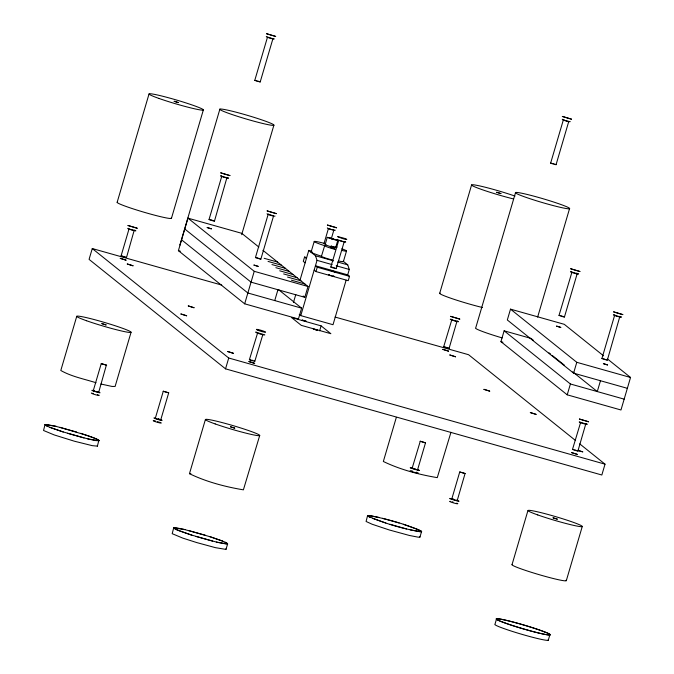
<?xml version="1.0" encoding="UTF-8"?>
<svg xmlns="http://www.w3.org/2000/svg" width="674" height="674" viewBox="0 0 674 674"><rect width="100%" height="100%" fill="white"/><g stroke="black" fill="none" stroke-linecap="round" stroke-linejoin="round"><path stroke-width="1.01" d="M221.746 285.077L92.271 248.546L89.078 259.38L225.537 368.847L601.84 475.01L605.025 464.167L579.699 443.854M96.02 382.739C84.258 379.007 71.52 376.606 60.803 370.481L76.752 316.3M80.745 433.298L94.192 437.982L98.893 440.232L97.385 446.146L92.186 445.64L74.317 441.192L54.173 434.915L43.54 430.484L45.048 424.569L56.338 426.415M117.15 202.326L149.038 93.956M134.21 230.222L126.518 257.476L125.693 257.392L121.084 255.901L129.063 228.815L130.512 229.404M93.256 390.743L101.235 363.657L106.382 365.064L98.69 392.319L93.256 390.743L94.52 390.937M100.889 384.012L112.002 386.438L115.119 386.438L131.068 332.257M171.466 218.283L203.354 109.913M219.909 109.062L180.042 244.519A28.308 1.929 16.4 0 0 180.135 245.066M278.707 289.778L301.615 308.153L298.43 318.987L244.67 303.822L178.391 250.661L187.962 218.149L241.722 233.314L258.841 247.046M226.944 177.591L214.467 221.097L212.689 220.777L209.041 219.522L221.797 176.175M163.277 391.265L155.298 418.352L157.834 419.287L160.724 419.927L168.702 392.832L163.277 391.265L168.702 392.832M272.962 38.587L260.206 81.933L256.752 81.124L254.78 80.358L267.536 37.011L267.991 37.028M241.663 234.695L273.855 125.322A28.308 1.929 16.4 0 0 236.161 112.213A28.308 1.929 16.4 0 0 230.634 114.041A28.308 1.929 16.4 0 0 273.855 125.322M259.726 435.463L243.39 489.846C225.006 486.754 206.193 481.784 189.461 473.687L205.41 419.506M225.032 542.098L227.643 543.985L225.933 549.403L215.486 547.667L196.597 542.536L182.831 538.122L172.199 533.69L173.715 527.776L184.996 529.621M268.193 214.222L273.585 215.832L260.863 259.145L260.408 259.128L255.438 257.569L268.193 214.222L268.648 214.239M225.537 368.847L228.722 358.012L92.271 248.546M244.67 303.822L254.241 271.319L187.962 218.149M274.739 300.57L277.932 289.736M306.569 257.611L304.555 257.047L303.283 261.377L305.111 262.852M293.468 302.424L295.793 294.513M299.871 280.662L308.785 250.391L311.801 251.242M311.085 252.068L314.202 241.503M184.769 228.983L251.048 282.153L304.808 297.318L308.001 286.484L262.911 250.315M346.124 280.19L333.015 324.716L300.764 315.617L317.033 260.349L315.483 255.766L308.785 250.391M324.042 243.415L328.474 228.368L329.055 228.654M315.988 271.571L317.269 267.241L315.432 265.767L347.691 274.866L349.52 276.34L348.247 280.67L315.988 271.571L314.16 270.106M332.408 260.08A8.492 0.581 16.4 0 1 321.447 256.331L324.641 245.69L322.838 245.1A16.842 1.146 16.4 0 1 314.261 241.427A16.842 1.146 16.4 0 1 325.567 243.702M331.119 246.861L325.112 244.772L327.252 237.349L337.75 240.407L335.618 247.83L333.638 247.518M331.246 238.967L333.9 229.944M319.661 330.808L321.11 325.879L291.539 317.538L301.286 325.357L330.858 333.697L321.11 325.879M343.403 261.563L346.512 250.998M347.691 274.866L349.284 269.448L347.742 264.865L343.268 261.276M450.957 432.287L437.274 477.639C418.891 474.547 400.078 469.567 383.346 461.479L396.346 417.332M421.52 531.719L419.927 537.136L418.31 537.195L409.371 535.459L389.311 529.975L372.149 524.246L366.083 521.474L367.6 515.559M439.692 293.325L471.589 184.954M456.997 321.178L449.103 348.332L446.213 347.7L443.677 346.765L451.841 319.644M416.979 469.449L419.439 470.46L412.117 468.337L420.281 441.217L425.513 442.818L417.543 469.904L415.765 469.584M515.576 192.469L475.709 327.926A28.308 1.929 16.4 0 0 502.147 337.91M451.765 499.055L459.735 471.969L465.085 473.477L457.191 500.63L451.765 499.055L452.22 499.072M567.053 121.017L568.789 121.371L556.067 164.683L551.618 163.546L550.641 163.108L563.397 119.761L563.852 119.778M607.628 359.099L630.544 377.474L620.973 409.986L567.213 394.821L500.934 341.659L504.127 330.816L531.002 338.399L533.463 340.37M603.542 355.813L564.264 324.312L510.504 309.147L507.32 319.982L573.599 373.152L627.351 388.317M537.625 317.109L569.522 208.738A28.308 1.929 16.4 0 0 531.828 195.62A28.308 1.929 16.4 0 0 526.301 197.457A28.308 1.929 16.4 0 0 569.522 208.738M576.615 273.374L577.197 273.661L564.441 317.007L562.116 316.527L559.016 315.432L571.965 272.06M512.013 564.686L527.953 510.504M496.578 618.816L494.986 624.234A27.954 1.904 16.4 0 0 521.979 634.352A27.954 1.904 16.4 0 0 548.173 639.752M567.213 394.821L570.406 383.986L504.127 330.816M573.599 373.152L576.784 362.309L510.504 309.147M585.31 423.634L585.807 423.853L577.913 451.016L575.596 450.535L572.487 449.44L580.651 422.32M619.819 316.595L607.341 360.11L604.452 359.469L601.916 358.534L614.671 315.188L615.126 315.196M600.475 380.734L597.282 391.569L572.74 371.88M548.265 640.3L549.858 634.883M566.32 580.643L582.269 526.461M344.254 241.595L336.216 268.64L333.318 268.033L330.791 267.056L338.828 240.02M262.919 334.304L254.823 361.272L251.343 360.539L249.397 359.68L257.704 332.644M249.397 359.68L251.191 359.924M330.791 267.056L331.254 267.047M254.78 80.358L255.235 80.375M134.455 230.415L131.034 229.573M121.084 255.901L122.862 256.23M227.222 177.751L223.776 176.942M209.041 219.522L210.81 219.85M106.66 365.224L101.235 363.657M255.438 257.569L256.255 257.662M324.641 245.69L324.556 245.766A8.492 0.581 16.4 0 0 335.517 249.515M550.641 163.108L551.458 163.201M457.073 321.245L456.256 321.153M443.677 346.765L445.994 347.236M577.197 273.661L571.771 272.085M559.016 315.432L559.833 315.516M425.479 442.852L420.087 441.243M412.117 468.337L413.381 468.531M620.063 316.788L616.12 315.777M601.916 358.534L602.733 358.619M465.127 473.569L459.735 471.969M457.157 500.664L456.61 500.344M585.891 423.921L580.466 422.345M572.487 449.44L573.751 449.634M45.251 424.468L45.133 425.067L47.66 426.398M189.461 473.687L190.902 473.493M227.441 544.028L227.551 543.438L221.999 540.851L209.403 536.504M367.793 515.467L367.684 516.057L370.203 517.396M421.326 531.82L421.713 531.618L420.5 530.64L416.743 528.98L403.288 524.296M262.877 334.355L257.502 332.712M337.261 239.388C336.52 240.171 348.466 243.314 345.181 241.621M337.767 240.517L327.252 237.349M325.095 244.662L326.115 244.772M98.985 440.779L87.687 438.875M227.643 543.985L216.354 542.081M333.866 229.969L331.574 229.463M46.295 424.468L55.201 426.145L76.609 432.017M368.838 515.467L378.881 517.413M420.281 531.82L410.239 529.874M226.397 544.028L217.491 542.351L196.075 536.479M266.407 36.489C264.377 36.725 276.584 40.221 273.871 38.654M562.268 119.239C560.835 119.593 570.625 122.508 570.255 121.615M267.072 213.7C265.505 214.012 275.43 216.969 275.051 216.076M327.345 227.837C325.786 228.149 335.711 231.115 335.323 230.213M91.335 392.925C89.777 393.237 99.701 396.202 99.314 395.301M410.188 470.519C408.629 470.831 418.554 473.788 418.175 472.895M272.507 38.57L268.513 37.449M221.291 175.779C216.556 175.282 232.993 179.95 227.467 177.565M571.266 271.681C567.323 271.226 579.362 275.034 578.629 273.93M614.166 314.783C610.214 314.328 622.262 318.136 621.529 317.033M128.549 228.41C123.822 227.922 140.259 232.589 134.724 230.205M579.952 421.949C576.093 421.511 588.073 425.302 587.315 424.199M153.992 420.66C150.049 420.205 162.097 424.013 161.356 422.91M450.459 501.363C446.517 500.908 458.556 504.716 457.823 503.613M331.347 247.602C328.533 247.173 336.933 249.624 333.992 248.377M329.653 274.849L328.642 274.689L329.712 275.186M343.428 241.545L341.347 240.997M451.9 319.442C444.815 318.12 463.055 323.638 457.309 321.06M155.551 418.133C148.474 416.802 166.705 422.32 160.968 419.742M452.583 499.148L454.091 499.535M332.408 275.995L334.034 276.315L333.47 276.003M578.039 450.283L582.858 451.892L578.107 450.653M332.071 267.207L333.125 267.485M256.044 80.551L257.097 80.829M256.701 257.763L258.327 258.209M455.809 321.051L451.647 319.67M413.229 468.337L410.213 467.781L415.487 469.652M411.57 470.823L412.429 471.042M94.377 390.743C84.697 388.62 106.433 395.183 98.126 391.855M92.709 393.228L93.576 393.456M154.75 420.837L155.618 421.065M205.275 535.223L183.859 529.351L176.639 527.877L173.513 527.868L176.453 529.638M60.003 427.324L88.26 435.8L96.972 439.162L99.171 440.627L96.053 440.619L88.833 439.145L67.417 433.272M84.031 437.965L61.949 431.562L49.834 427.308M382.546 518.323L399.16 523.007M406.574 528.964L389.96 524.271M188.661 530.531L210.735 536.934L222.85 541.188M212.689 541.171L190.607 534.768L176.318 529.604M331.835 247.729L333.504 248.209M552.41 163.437L553.531 163.748M560.785 315.752L562.47 316.241M603.685 358.854L604.805 359.175M453.813 499.316C439.473 495.853 467.04 504.135 456.627 500.175M452.086 501.768L453.021 502.02M315.483 255.766L333.63 260.889M337.666 262.026L347.742 264.865M317.033 260.349L332.147 264.621M336.183 265.758L349.284 269.448M317.269 267.241L349.52 276.34M264.149 258.294L277.587 262.085M268.05 261.419L281.488 265.211M271.942 264.553L285.388 268.345M275.843 267.679L289.281 271.47M279.744 270.805L293.182 274.596M283.644 273.93L297.082 277.722M287.537 277.056L300.983 280.847M291.438 280.19L304.875 283.981M254.241 271.319L308.001 286.484M576.784 362.309L630.544 377.474M178.391 250.661L180.388 251.217M500.934 341.659L502.93 342.215M335.045 317.041L468.573 354.709L575.613 440.577M301.615 308.153L247.863 292.988L181.584 239.818M570.406 383.986L624.166 399.151M228.722 358.012L605.025 464.167M566.497 120.865L564.846 120.36M211.366 220.002L212.487 220.339M123.409 256.381L125.069 256.887M574.812 449.912L575.941 450.249M414.434 468.809L415.563 469.146M331.726 275.809L330.336 275.388M331.01 229.303L329.451 228.798M446.567 347.396L447.654 347.742M158.314 418.891L159.266 419.177M158.188 418.992L159.275 419.329M157.522 421.595L158.466 421.89M252.312 360.236L252.868 360.413M258.226 81.166L260.206 81.933M321.532 256.255L319.72 255.665A16.842 1.146 16.4 0 1 311.944 251.95M385.831 522.99L372.377 518.306M63.289 431.992L50.685 427.645L47.062 426.128L45.04 424.51M191.947 535.198L179.343 530.851L173.799 528.264L173.698 527.717M340.791 240.829L339.401 240.332M334.253 267.831L336.216 268.64M554.618 164.094L556.067 164.683M576.632 273.197L578.115 273.72M223.246 176.773L221.881 176.243M562.992 316.409L564.441 317.007M605.892 359.512L607.341 360.11M259.414 258.555L260.863 259.145M416.178 472.162L416.979 472.432M97.326 394.568L98.126 394.846M159.367 422.177L160.168 422.455M564.374 120.199L563.397 119.761M620.341 316.578L621.015 316.822M615.648 315.617L614.755 315.255M213.49 220.668L214.467 221.097M586.127 423.735L586.801 423.988M576.936 450.577L577.913 451.016M456.635 503.158L457.309 503.402M448.522 348.045L449.103 348.332M125.937 257.19L126.518 257.476M416.962 469.618L417.543 469.904M98.109 392.032L98.69 392.319M254.258 360.927L254.823 361.272M549.007 352.839L550.641 354.153M552.284 355.468L564.551 365.316M304.555 257.047L306.392 258.513M303.174 296.004L304.808 297.318M299.256 314.413L300.764 315.617M419.843 536.647L419.927 537.136M225.958 548.855L226.043 549.352M97.3 445.649L97.385 446.146M264.688 334.717A4.811 0.489 16.7 0 1 259.38 333.765A4.811 0.489 16.7 0 1 256.406 332.088M343.243 261.327A16.842 1.146 16.4 0 1 338.525 260.973M341.929 248.807A16.842 1.146 16.4 0 1 341.634 250.408M335.551 246.642A16.842 1.146 16.4 0 1 337.126 247.147M171.179 217.887A28.308 1.929 16.4 0 1 143.95 212.209A28.308 1.929 16.4 0 1 117.537 202.124M482.525 307.529A28.308 1.929 16.4 0 1 452.355 298.751A28.308 1.929 16.4 0 1 440.08 293.123M513.537 198.948A28.308 1.929 16.4 0 1 477.866 188.105A28.308 1.929 16.4 0 1 479.037 185.78A28.308 1.929 16.4 0 1 514.995 196.083M566.042 580.247A28.308 1.929 16.4 0 1 538.812 574.568A28.308 1.929 16.4 0 1 512.4 564.483M337.8 236.692C347.599 241.081 351.786 239.691 337.8 236.692M266.491 33.7L275.658 36.43L266.491 33.7M128.018 225.495L137.184 228.225L128.018 225.495M220.76 172.864L229.918 175.594L220.76 172.864M267.157 210.911L276.323 213.641L267.157 210.911M327.429 225.057L336.596 227.778L327.429 225.057M562.36 116.45L571.518 119.18L562.36 116.45M450.611 316.359L459.769 319.088L450.611 316.359M570.735 268.774L579.901 271.504L570.735 268.774M613.635 311.877L622.793 314.598L613.635 311.877M579.421 419.034L588.587 421.764L579.421 419.034M174.178 101.285L178.357 102.591L174.178 101.285M496.721 192.284L500.9 193.581L496.721 192.284M207.179 227.542L211.358 228.848L207.179 227.542M330.243 238.2L334.936 239.666L330.243 238.2M331.077 246.12L335.256 247.417L331.077 246.12M120.267 258.361L126.013 260.156L120.267 258.361M127.285 263.997L133.031 265.783L127.285 263.997M253.963 265.076L258.142 266.373L253.963 265.076M330.091 270.35L335.315 271.976L330.091 270.35M188.29 305.937L194.036 307.732L188.29 305.937M180.91 313.991L186.647 315.786L180.91 313.991M302.222 320.091L306.4 321.388L302.222 320.091M101.892 323.63L106.062 324.927L101.892 323.63M556.606 326.123L560.776 327.429L556.606 326.123M313.376 329.03L317.547 330.336L313.376 329.03M442.818 349.359L448.555 351.154L442.818 349.359M227.694 351.525L233.431 353.311L227.694 351.525M449.836 354.987L455.573 356.782L449.836 354.987M248.933 361.567L254.671 363.362L248.933 361.567M603.39 363.657L607.569 364.954L603.39 363.657M483.957 389.353L489.703 391.139L483.957 389.353M530.328 412.572L536.074 414.367L530.328 412.572M230.55 426.836L234.729 428.133L230.55 426.836M571.476 452.566L577.214 454.352L571.476 452.566M369.335 515.509L367.591 515.509L367.684 516.057C384.787 523.462 403.086 529.082 421.528 531.778L421.435 531.222C404.906 523.782 387.095 519.047 369.335 515.509M553.093 517.834L557.272 519.132L553.093 517.834M544.289 631.791L539.267 629.963A27.954 1.904 16.4 0 0 496.957 618.757A27.954 1.904 16.4 0 0 529.368 630.578A27.954 1.904 16.4 0 0 544.289 631.791M258.041 330.311A4.811 0.489 16.7 0 0 265.556 332.248A4.811 0.489 16.7 0 0 259.465 329.864A4.811 0.489 16.7 0 0 258.041 330.311M158.828 98.396A28.308 1.929 16.4 0 0 202.967 110.115A28.308 1.929 16.4 0 0 166.798 97.3A28.308 1.929 16.4 0 0 158.828 98.396M505.854 623.307A28.308 1.929 16.4 0 0 549.984 635.026A28.308 1.929 16.4 0 0 513.815 622.212A28.308 1.929 16.4 0 0 505.854 623.307M86.542 320.74A28.308 1.929 16.4 0 0 130.68 332.459A28.308 1.929 16.4 0 0 94.503 319.644A28.308 1.929 16.4 0 0 86.542 320.74M215.2 423.938A28.308 1.929 16.4 0 0 259.338 435.665A28.308 1.929 16.4 0 0 223.17 422.851A28.308 1.929 16.4 0 0 215.2 423.938M537.751 514.936A28.308 1.929 16.4 0 0 581.881 526.655A28.308 1.929 16.4 0 0 545.713 513.849A28.308 1.929 16.4 0 0 537.751 514.936"/></g></svg>
